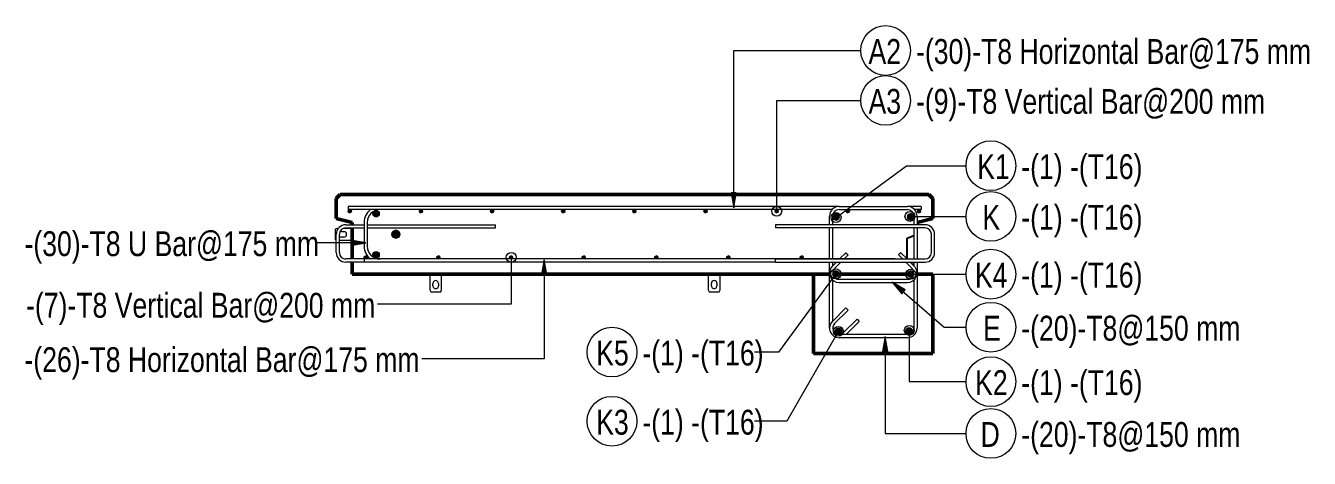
# Model space of a CAD drawing. Header units: millimetres. Extents: x -12508 to 11584, y -2169 to 13538.
# Drawn here: x 4952 to 8179, y 12450 to 13538 of the extents above; entities that cross this region are included whole.
import ezdxf

# ---------------------------------------------------------------- set-up
doc = ezdxf.new("R2010")
doc.units = ezdxf.units.MM
for name, color, linetype, lineweight in [('A-GENM', 13, 'Continuous', 18), ('A-WALL', 113, 'Continuous', 25), ('S-COLS', 52, 'Continuous', 18), ('S-RBAR', 171, 'Continuous', 18), ('S-RBAR-IDEN', 171, 'Continuous', 9)]:
    doc.layers.add(name, color=color, linetype=linetype, lineweight=lineweight)
doc.styles.add('Nirmala UI Semilight_2', font='NirmalaS.ttf', dxfattribs={"width": 0.8, "height": 62.5})

# ---------------------------------------------------------------- blocks, each defined once
blk = doc.blocks.new('RR spread anchor face based - RR-SA-1_4-160-1726851-Elevation Top 2')
at = {"layer": 'A-GENM'}
for p, q in [((-9650.6, 12913.7), (-9650.6, 12873.7)), ((-9620.6, 12873.7), (-9620.6, 12913.7)), ((-9642.6, 12884.2), (-9642.6, 12890.2)), ((-9628.6, 12890.2), (-9628.6, 12884.2)), ((-9650.6, 12873.7), (-9648.1, 12868.7)), ((-9648.1, 12868.7), (-9623.1, 12868.7)), ((-9623.1, 12868.7), (-9620.6, 12873.7))]:
    blk.add_line(p, q, dxfattribs=at)
for centre, start, end in [((-9635.6, 12890.2), 0.0013, 180.0013), ((-9635.6, 12884.2), 180.0013, 0.0013)]:
    blk.add_arc(centre, 7, start, end, dxfattribs=at)
blk = doc.blocks.new('RR spread anchor face based - RR-SA-2_5-250-2997505-Elevation Top 2')
at = {"layer": 'A-GENM'}
for p, q in [((-9883.1, 13028.7), (-9888.1, 13026.2)), ((-9888.1, 13026.2), (-9888.1, 13001.2)), ((-9880.1, 13028.7), (-9883.1, 13028.7)), ((-9872.6, 13020.7), (-9866.6, 13020.7)), ((-9866.6, 13006.7), (-9872.6, 13006.7)), ((-9845.6, 13028.7), (-9866.8, 13028.7)), ((-9888.1, 13001.2), (-9885.6, 12999.9)), ((-9877.6, 12998.7), (-9845.6, 12998.7))]:
    blk.add_line(p, q, dxfattribs=at)
for centre, start, end in [((-9872.6, 13013.7), 225.0013, 270.0013), ((-9872.6, 13013.7), 90.0013, 120.0013), ((-9866.6, 13013.7), 270.0013, 90.0013)]:
    blk.add_arc(centre, 7, start, end, dxfattribs=at)
blk = doc.blocks.new('M_Rebar Tag_rfa MARK - DOT 1 MM-794228-Elevation Top 2')
at = {"layer": 'S-RBAR-IDEN'}
blk.add_circle((-8240, 13186.3), 62.5, dxfattribs=at)
blk = doc.blocks.new('M_Rebar Tag_rfa Dimension - ARROW-793927-Elevation Top 2')
at = {"layer": 'S-RBAR-IDEN'}
blk.add_circle((-8240, 12780), 62.5, dxfattribs=at)
blk = doc.blocks.new('M_Rebar Tag_rfa Dimension - DOT 1 MM-793933-Elevation Top 2')
at = {"layer": 'S-RBAR-IDEN'}
blk.add_circle((-8504.6, 13350.4), 62.5, dxfattribs=at)

msp = doc.modelspace()

# ---------------------------------------------------------------- hatches: boundary and pattern name
at = {"layer": 'S-RBAR'}
h = msp.add_hatch(color=256, dxfattribs=at)
edge = h.paths.add_edge_path()
edge.add_arc((5767.1, 13071.7), 4, 0, 360)
for points in [[(5765.9, 13067.9), (5770.4, 13069.3), (5770.4, 13074), (5765.9, 13075.5), (5763.1, 13071.7)], [(5829.9, 13058.5), (5836.8, 13058.5), (5841.2, 13063.9), (5839.6, 13070.7), (5833.4, 13073.7), (5827.1, 13070.7), (5825.6, 13063.9)], [(5944.8, 13067.9), (5949.2, 13069.3), (5949.2, 13074), (5944.8, 13075.5), (5942, 13071.7)], [(6123.6, 13067.9), (6128.1, 13069.3), (6128.1, 13074), (6123.6, 13075.5), (6120.9, 13071.7)], [(6302.5, 13067.9), (6307, 13069.3), (6307, 13074), (6302.5, 13075.5), (6299.7, 13071.7)], [(6481.4, 13067.9), (6485.8, 13069.3), (6485.8, 13074), (6481.4, 13075.5), (6478.6, 13071.7)], [(6660.2, 13067.9), (6664.7, 13069.3), (6664.7, 13074.1), (6660.2, 13075.5), (6657.5, 13071.7)], [(6839.1, 13067.9), (6843.6, 13069.4), (6843.6, 13074.1), (6839.1, 13075.5), (6836.3, 13071.7)], [(7018, 13067.9), (7022.4, 13069.4), (7022.4, 13074.1), (7018, 13075.5), (7015.2, 13071.7)], [(7196.8, 13067.9), (7201.3, 13069.4), (7201.3, 13074.1), (7196.8, 13075.5), (7194.1, 13071.7)], [(6990.2, 13049.4), (6996.1, 13053.1), (6996.9, 13060), (6992, 13064.9), (6985.1, 13064.2), (6981.4, 13058.3), (6983.7, 13051.7)], [(7179.6, 13050.1), (7184.5, 13055), (7183.7, 13061.9), (7177.8, 13065.6), (7171.3, 13063.3), (7169, 13056.7), (7172.7, 13050.8)], [(5883.1, 13003.7), (5890.2, 13006.6), (5893.1, 13013.7), (5890.2, 13020.8), (5883.1, 13023.7), (5876.1, 13020.8), (5873.1, 13013.7), (5876.1, 13006.6)], [(5808.4, 12951.9), (5811.1, 12955.7), (5808.4, 12959.5), (5803.9, 12958), (5803.9, 12953.3)], [(5829.9, 12954.7), (5836.8, 12954.7), (5841.2, 12960.2), (5839.6, 12966.9), (5833.4, 12969.9), (5827.1, 12966.9), (5825.6, 12960.2)], [(5991, 12951.9), (5993.8, 12955.7), (5991, 12959.5), (5986.6, 12958), (5986.6, 12953.3)], [(6173.7, 12951.9), (6176.5, 12955.7), (6173.7, 12959.5), (6169.2, 12958), (6169.2, 12953.3)], [(6356.4, 12951.9), (6359.1, 12955.7), (6356.4, 12959.5), (6351.9, 12958), (6351.9, 12953.3)], [(6539, 12951.9), (6541.8, 12955.7), (6539, 12959.5), (6534.6, 12958), (6534.6, 12953.3)], [(6720.1, 12951.9), (6722.9, 12955.7), (6720.1, 12959.5), (6715.7, 12958.1), (6715.7, 12953.3)], [(6904.4, 12951.9), (6907.1, 12955.7), (6904.4, 12959.5), (6899.9, 12958.1), (6899.9, 12953.4)], [(6989.2, 12905.7), (6995.5, 12908.7), (6997, 12915.5), (6992.7, 12920.9), (6985.7, 12920.9), (6981.4, 12915.5), (6983, 12908.7), (6988.4, 12906.1)], [(7173.5, 12906.5), (7180.5, 12906.5), (7184.8, 12911.9), (7183.3, 12918.7), (7177, 12921.7), (7170.8, 12918.7), (7169.2, 12911.9), (7173.2, 12906.9)], [(7169.8, 12763.3), (7176.7, 12763.7), (7180.7, 12769.4), (7178.8, 12776.1), (7172.3, 12778.7), (7166.3, 12775.3), (7165.1, 12768.5), (7168.4, 12764.9)], [(6995.6, 12761.9), (7001.9, 12764.8), (7003.5, 12771.6), (6999.2, 12777), (6992.3, 12777.1), (6987.9, 12771.7), (6989.5, 12764.9)]]:
    msp.add_hatch(color=256, dxfattribs=at).paths.add_polyline_path(points)
h = msp.add_hatch(color=256, dxfattribs=at)
edge = h.paths.add_edge_path()
edge.add_arc((5833.4, 13065.7), 8, 0, 360)
h = msp.add_hatch(color=256, dxfattribs=at)
edge = h.paths.add_edge_path()
edge.add_arc((5946, 13071.7), 4, 0, 360)
h = msp.add_hatch(color=256, dxfattribs=at)
edge = h.paths.add_edge_path()
edge.add_arc((6124.9, 13071.7), 4, 0, 360)
h = msp.add_hatch(color=256, dxfattribs=at)
edge = h.paths.add_edge_path()
edge.add_arc((6303.7, 13071.7), 4, 0, 360)
h = msp.add_hatch(color=256, dxfattribs=at)
edge = h.paths.add_edge_path()
edge.add_arc((6482.6, 13071.7), 4, 0, 360)
h = msp.add_hatch(color=256, dxfattribs=at)
edge = h.paths.add_edge_path()
edge.add_arc((6661.5, 13071.7), 4, 0, 360)
h = msp.add_hatch(color=256, dxfattribs=at)
edge = h.paths.add_edge_path()
edge.add_arc((6840.3, 13071.7), 4, 0, 360)
h = msp.add_hatch(color=256, dxfattribs=at)
edge = h.paths.add_edge_path()
edge.add_arc((7019.2, 13071.7), 4, 0, 360)
h = msp.add_hatch(color=256, dxfattribs=at)
edge = h.paths.add_edge_path()
edge.add_arc((7198.1, 13071.7), 4, 0, 360)
h = msp.add_hatch(color=256, dxfattribs=at)
edge = h.paths.add_edge_path()
edge.add_arc((6989.3, 13057.4), 8, 0, 360)
h = msp.add_hatch(color=256, dxfattribs=at)
edge = h.paths.add_edge_path()
edge.add_arc((7176.9, 13057.6), 8, 0, 360)
h = msp.add_hatch(color=256, dxfattribs=at)
edge = h.paths.add_edge_path()
edge.add_arc((5883.1, 13013.7), 10, 0, 360)
h = msp.add_hatch(color=256, dxfattribs=at)
edge = h.paths.add_edge_path()
edge.add_arc((5807.1, 12955.7), 4, 0, 360)
h = msp.add_hatch(color=256, dxfattribs=at)
edge = h.paths.add_edge_path()
edge.add_arc((5833.4, 12961.9), 8, 0, 360)
h = msp.add_hatch(color=256, dxfattribs=at)
edge = h.paths.add_edge_path()
edge.add_arc((5989.8, 12955.7), 4, 0, 360)
h = msp.add_hatch(color=256, dxfattribs=at)
edge = h.paths.add_edge_path()
edge.add_arc((6172.5, 12955.7), 4, 0, 360)
h = msp.add_hatch(color=256, dxfattribs=at)
edge = h.paths.add_edge_path()
edge.add_arc((6355.1, 12955.7), 4, 0, 360)
h = msp.add_hatch(color=256, dxfattribs=at)
edge = h.paths.add_edge_path()
edge.add_arc((6537.8, 12955.7), 4, 0, 360)
h = msp.add_hatch(color=256, dxfattribs=at)
edge = h.paths.add_edge_path()
edge.add_arc((6718.9, 12955.7), 4, 0, 360)
h = msp.add_hatch(color=256, dxfattribs=at)
edge = h.paths.add_edge_path()
edge.add_arc((6903.1, 12955.7), 4, 0, 360)
h = msp.add_hatch(color=256, dxfattribs=at)
edge = h.paths.add_edge_path()
edge.add_arc((6989.2, 12913.7), 8, 0, 360)
h = msp.add_hatch(color=256, dxfattribs=at)
edge = h.paths.add_edge_path()
edge.add_arc((7177, 12913.7), 8, 0, 360)
h = msp.add_hatch(color=256, dxfattribs=at)
edge = h.paths.add_edge_path()
edge.add_arc((7172.8, 12770.7), 8, 0, 360)
h = msp.add_hatch(color=256, dxfattribs=at)
edge = h.paths.add_edge_path()
edge.add_arc((6995.7, 12769.9), 8, 0, 360)
at = {"layer": 'S-RBAR-IDEN'}
for points in [[(6732.2, 13080.6), (6738.8, 13118.1), (6725.6, 13118.1)], [(5807.7, 12992.5), (5770.2, 12999.2), (5770.2, 12985.9)], [(6255.7, 12949.8), (6249.1, 12912.3), (6262.4, 12912.3)], [(7130.7, 12893.6), (7154.6, 12864), (7163.3, 12874)], [(7113, 12756.6), (7106.4, 12719.1), (7119.6, 12719.1)]]:
    msp.add_hatch(color=256, dxfattribs=at).paths.add_polyline_path(points)

# ---------------------------------------------------------------- linework, layer by layer
at = {"layer": 'A-WALL', "lineweight": 50}
for p, q in [((5743.1, 13113.7), (5733.1, 13103.7)), ((5733.1, 13103.7), (5733.1, 13053.7)), ((7223.1, 13113.7), (5743.1, 13113.7)), ((7233.1, 13103.7), (7223.1, 13113.7)), ((7233.1, 13053.7), (7233.1, 13103.7)), ((5733.1, 13053.7), (5773.1, 13043.7)), ((5773.1, 13043.7), (5773.1, 13037.7)), ((7193.1, 13043.7), (7233.1, 13053.7)), ((5773.1, 13029.7), (5773.1, 12951.6)), ((5773.1, 12943.6), (5773.1, 12913.7)), ((6973.1, 12913.7), (5773.1, 12913.7)), ((6933.1, 12913.7), (6933.1, 12713.7)), ((7184.8, 12913.7), (6981.5, 12913.7)), ((7233.1, 12913.7), (7193.1, 12913.7)), ((7233.1, 12713.7), (7233.1, 12913.7)), ((6933.1, 12713.7), (7233.1, 12713.7))]:
    msp.add_line(p, q, dxfattribs=at)
at = {"layer": 'A-WALL'}
for p, q in [((7168.1, 13003.7), (7185.1, 13010.5)), ((7168.1, 12951.6), (7168.1, 13003.7)), ((7185.1, 12936.9), (7181, 12938.6))]:
    msp.add_line(p, q, dxfattribs=at)
at = {"layer": 'S-COLS'}
for p, q in [((7185.1, 13010.5), (7168.1, 13003.7)), ((7168.1, 13003.7), (7168.1, 12951.6)), ((6973.1, 12913.7), (6933.1, 12913.7)), ((7184.8, 12913.7), (6981.5, 12913.7)), ((7181, 12938.6), (7185.1, 12936.9))]:
    msp.add_line(p, q, dxfattribs=at)
at = {"layer": 'S-COLS', "lineweight": 50}
for p, q in [((6933.1, 12913.7), (6933.1, 12713.7)), ((7233.1, 12913.7), (7193.1, 12913.7)), ((7233.1, 12713.7), (7233.1, 12913.7)), ((6933.1, 12713.7), (7233.1, 12713.7))]:
    msp.add_line(p, q, dxfattribs=at)
at = {"layer": 'S-RBAR'}
for p, q in [((6997.1, 13083.7), (5763.1, 13083.7)), ((5763.1, 13083.7), (5763.1, 13075.7)), ((6979.4, 13075.7), (5763.1, 13075.7)), ((5765.9, 13075.5), (5763.1, 13071.7)), ((5763.1, 13071.7), (5765.9, 13067.9)), ((5770.4, 13074), (5765.9, 13075.5)), ((5765.9, 13067.9), (5770.4, 13069.3)), ((5770.4, 13069.3), (5770.4, 13074)), ((5827.1, 13070.7), (5825.6, 13063.9)), ((5833.4, 13073.7), (5827.1, 13070.7)), ((5839.6, 13070.7), (5833.4, 13073.7)), ((5841.2, 13063.9), (5839.6, 13070.7)), ((5944.8, 13075.5), (5942, 13071.7)), ((5942, 13071.7), (5944.8, 13067.9)), ((5949.2, 13074), (5944.8, 13075.5)), ((5944.8, 13067.9), (5949.2, 13069.3)), ((5949.2, 13069.3), (5949.2, 13074)), ((6123.6, 13075.5), (6120.9, 13071.7)), ((6120.9, 13071.7), (6123.6, 13067.9)), ((6128.1, 13074), (6123.6, 13075.5)), ((6123.6, 13067.9), (6128.1, 13069.3)), ((6128.1, 13069.3), (6128.1, 13074)), ((6302.5, 13075.5), (6299.7, 13071.7)), ((6299.7, 13071.7), (6302.5, 13067.9)), ((6307, 13074), (6302.5, 13075.5)), ((6302.5, 13067.9), (6307, 13069.3)), ((6307, 13069.3), (6307, 13074)), ((6481.4, 13075.5), (6478.6, 13071.7)), ((6478.6, 13071.7), (6481.4, 13067.9)), ((6485.8, 13074), (6481.4, 13075.5)), ((6481.4, 13067.9), (6485.8, 13069.3)), ((6485.8, 13069.3), (6485.8, 13074)), ((6660.2, 13075.5), (6657.5, 13071.7)), ((6657.5, 13071.7), (6660.2, 13067.9)), ((6664.7, 13074.1), (6660.2, 13075.5)), ((6660.2, 13067.9), (6664.7, 13069.3)), ((6664.7, 13069.3), (6664.7, 13074.1)), ((6839.1, 13075.5), (6836.3, 13071.7)), ((6836.3, 13071.7), (6839.1, 13067.9)), ((6843.6, 13074.1), (6839.1, 13075.5)), ((6839.1, 13067.9), (6843.6, 13069.4)), ((6843.6, 13069.4), (6843.6, 13074.1)), ((6997.1, 13083.7), (7169.1, 13083.7)), ((6997.1, 13075.7), (7169.1, 13075.7)), ((7018, 13075.5), (7015.2, 13071.7)), ((7015.2, 13071.7), (7018, 13067.9)), ((7022.4, 13074.1), (7018, 13075.5)), ((7018, 13067.9), (7022.4, 13069.4)), ((7022.4, 13069.4), (7022.4, 13074.1)), ((7203.1, 13083.7), (7169.1, 13083.7)), ((7203.1, 13075.7), (7186.8, 13075.7)), ((7196.8, 13075.5), (7194.1, 13071.7)), ((7194.1, 13071.7), (7196.8, 13067.9)), ((7201.3, 13074.1), (7196.8, 13075.5)), ((7196.8, 13067.9), (7201.3, 13069.4)), ((7201.3, 13069.4), (7201.3, 13074.1)), ((7203.1, 13083.7), (7203.1, 13075.7)), ((5757.1, 13037.7), (5803.1, 13037.7)), ((5803.1, 13043.7), (5803.1, 12983.7)), ((5811.1, 13043.7), (5811.1, 12983.7)), ((5811.1, 13037.7), (6133.1, 13037.7)), ((5825.6, 13063.9), (5829.9, 13058.5)), ((5829.9, 13058.5), (5836.8, 13058.5)), ((5836.8, 13058.5), (5841.2, 13063.9)), ((6133.1, 13029.7), (6133.1, 13037.7)), ((7213.1, 13037.7), (6837.1, 13037.7)), ((6837.1, 13037.7), (6837.1, 13029.7)), ((6973.1, 13037.7), (6973.1, 13059.7)), ((6981.1, 13037.7), (6981.1, 13059.7)), ((6985.1, 13064.2), (6981.4, 13058.3)), ((6981.4, 13058.3), (6983.7, 13051.7)), ((6983.7, 13051.7), (6990.2, 13049.4)), ((6992, 13064.9), (6985.1, 13064.2)), ((6990.2, 13049.4), (6996.1, 13053.1)), ((6996.9, 13060), (6992, 13064.9)), ((6996.1, 13053.1), (6996.9, 13060)), ((7171.3, 13063.3), (7169, 13056.7)), ((7169, 13056.7), (7172.7, 13050.8)), ((7177.8, 13065.6), (7171.3, 13063.3)), ((7172.7, 13050.8), (7179.6, 13050.1)), ((7183.7, 13061.9), (7177.8, 13065.6)), ((7179.6, 13050.1), (7184.5, 13055)), ((7184.5, 13055), (7183.7, 13061.9)), ((7185.1, 13059.7), (7185.1, 13037.7)), ((7193.1, 13059.7), (7193.1, 13037.7)), ((5733.1, 12967.6), (5733.1, 13013.7)), ((5741.1, 12967.6), (5741.1, 13013.7)), ((5757.1, 13029.7), (5803.1, 13029.7)), ((5811.1, 13029.7), (6133.1, 13029.7)), ((5876.1, 13020.8), (5873.1, 13013.7)), ((5873.1, 13013.7), (5876.1, 13006.6)), ((5883.1, 13023.7), (5876.1, 13020.8)), ((5876.1, 13006.6), (5883.1, 13003.7)), ((5890.2, 13020.8), (5883.1, 13023.7)), ((5883.1, 13003.7), (5890.2, 13006.6)), ((5893.1, 13013.7), (5890.2, 13020.8)), ((5890.2, 13006.6), (5893.1, 13013.7)), ((7213.1, 13029.7), (6837.1, 13029.7)), ((6973.1, 12951.7), (6973.1, 13029.7)), ((6981.1, 12951.7), (6981.1, 13029.7)), ((7185.1, 13029.7), (7185.1, 12951.6)), ((7193.1, 13029.7), (7193.1, 12951.6)), ((7229.1, 12967.6), (7229.1, 13013.7)), ((7237.1, 12967.6), (7237.1, 13013.7)), ((5803.1, 12951.6), (5757.1, 12951.6)), ((6133.1, 12943.6), (5757.1, 12943.6)), ((7137.9, 12951.7), (5803.1, 12951.7)), ((5803.1, 12951.7), (5803.1, 12943.7)), ((6837.1, 12943.7), (5803.1, 12943.7)), ((5808.4, 12959.5), (5803.9, 12958)), ((5803.9, 12958), (5803.9, 12953.3)), ((5803.9, 12953.3), (5808.4, 12951.9)), ((5811.1, 12955.7), (5808.4, 12959.5)), ((5808.4, 12951.9), (5811.1, 12955.7)), ((5827.1, 12966.9), (5825.6, 12960.2)), ((5825.6, 12960.2), (5829.9, 12954.7)), ((5833.4, 12969.9), (5827.1, 12966.9)), ((5829.9, 12954.7), (5836.8, 12954.7)), ((5839.6, 12966.9), (5833.4, 12969.9)), ((5836.8, 12954.7), (5841.2, 12960.2)), ((5841.2, 12960.2), (5839.6, 12966.9)), ((5991, 12959.5), (5986.6, 12958)), ((5986.6, 12958), (5986.6, 12953.3)), ((5986.6, 12953.3), (5991, 12951.9)), ((5993.8, 12955.7), (5991, 12959.5)), ((5991, 12951.9), (5993.8, 12955.7)), ((6173.7, 12959.5), (6169.2, 12958)), ((6169.2, 12958), (6169.2, 12953.3)), ((6169.2, 12953.3), (6173.7, 12951.9)), ((6176.5, 12955.7), (6173.7, 12959.5)), ((6173.7, 12951.9), (6176.5, 12955.7)), ((6356.4, 12959.5), (6351.9, 12958)), ((6351.9, 12958), (6351.9, 12953.3)), ((6351.9, 12953.3), (6356.4, 12951.9)), ((6359.1, 12955.7), (6356.4, 12959.5)), ((6356.4, 12951.9), (6359.1, 12955.7)), ((6539, 12959.5), (6534.6, 12958)), ((6534.6, 12958), (6534.6, 12953.3)), ((6534.6, 12953.3), (6539, 12951.9)), ((6541.8, 12955.7), (6539, 12959.5)), ((6539, 12951.9), (6541.8, 12955.7)), ((6720.1, 12959.5), (6715.7, 12958.1)), ((6715.7, 12958.1), (6715.7, 12953.3)), ((6715.7, 12953.3), (6720.1, 12951.9)), ((6722.9, 12955.7), (6720.1, 12959.5)), ((6720.1, 12951.9), (6722.9, 12955.7)), ((6837.1, 12951.6), (7213.1, 12951.6)), ((6837.1, 12943.6), (6837.1, 12951.6)), ((6837.1, 12943.6), (7213.1, 12943.6)), ((6904.4, 12959.5), (6899.9, 12958.1)), ((6899.9, 12958.1), (6899.9, 12953.4)), ((6899.9, 12953.4), (6904.4, 12951.9)), ((6907.1, 12955.7), (6904.4, 12959.5)), ((6904.4, 12951.9), (6907.1, 12955.7)), ((6973.1, 12777.7), (6973.1, 12943.6)), ((6990.3, 12943.6), (6980.2, 12933.5)), ((6981.1, 12934.4), (6981.1, 12943.6)), ((7001.6, 12943.6), (6985.8, 12927.8)), ((7014.1, 12967.4), (6998.4, 12951.7)), ((7019.7, 12961.8), (7009.7, 12951.7)), ((7014.1, 12967.4), (7019.7, 12961.8)), ((7152.2, 12967.4), (7146.5, 12961.8)), ((7156.7, 12951.6), (7146.5, 12961.8)), ((7168, 12951.6), (7152.2, 12967.4)), ((7180.4, 12927.8), (7164.7, 12943.6)), ((7186.1, 12933.5), (7176, 12943.6)), ((7185.1, 12943.6), (7185.1, 12934.4)), ((7193.1, 12943.6), (7193.1, 12777.7)), ((6985.7, 12920.9), (6981.4, 12915.5)), ((6981.4, 12915.5), (6983, 12908.7)), ((6983, 12908.7), (6988.4, 12906.1)), ((6992.7, 12920.9), (6985.7, 12920.9)), ((6989.2, 12905.7), (6995.5, 12908.7)), ((6997, 12915.5), (6992.7, 12920.9)), ((6995.5, 12908.7), (6997, 12915.5)), ((7170.8, 12918.7), (7169.2, 12911.9)), ((7169.2, 12911.9), (7173.2, 12906.9)), ((7177, 12921.7), (7170.8, 12918.7)), ((7183.3, 12918.7), (7177, 12921.7)), ((7180.5, 12906.5), (7184.8, 12911.9)), ((7184.8, 12911.9), (7183.3, 12918.7)), ((6981.1, 12795.6), (6981.1, 12898.8)), ((6988.4, 12906.1), (6989.2, 12905.7)), ((6997.1, 12900.5), (7169.1, 12900.5)), ((6997.1, 12892.5), (7169.1, 12892.5)), ((7173.2, 12906.9), (7173.5, 12906.5)), ((7173.5, 12906.5), (7180.5, 12906.5)), ((7185.1, 12898.8), (7185.1, 12777.7)), ((6980.2, 12794.7), (7014.1, 12828.6)), ((6985.8, 12789), (7019.8, 12823)), ((7019.8, 12823), (7014.1, 12828.6)), ((7042.4, 12800.3), (7008.4, 12766.4)), ((7048, 12794.7), (7015.1, 12761.7)), ((7042.4, 12800.3), (7048, 12794.7)), ((7172.3, 12778.7), (7166.3, 12775.3)), ((7178.8, 12776.1), (7172.3, 12778.7)), ((6992.3, 12777.1), (6987.9, 12771.7)), ((6987.9, 12771.7), (6989.5, 12764.9)), ((6989.5, 12764.9), (6995.6, 12761.9)), ((6999.2, 12777), (6992.3, 12777.1)), ((6995.6, 12761.9), (7001.9, 12764.8)), ((7169.1, 12761.7), (6997.1, 12761.7)), ((7169.1, 12753.7), (6997.1, 12753.7)), ((7003.5, 12771.6), (6999.2, 12777)), ((7001.9, 12764.8), (7003.5, 12771.6)), ((7166.3, 12775.3), (7165.1, 12768.5)), ((7165.1, 12768.5), (7168.4, 12764.9)), ((7168.4, 12764.9), (7169.8, 12763.3)), ((7169.8, 12763.3), (7176.7, 12763.7)), ((7176.7, 12763.7), (7180.7, 12769.4)), ((7180.7, 12769.4), (7178.8, 12776.1))]:
    msp.add_line(p, q, dxfattribs=at)
for centre, radius in [((5767.1, 13071.7), 4), ((5833.4, 13065.7), 8), ((5946, 13071.7), 4), ((6124.9, 13071.7), 4), ((6303.7, 13071.7), 4), ((6482.6, 13071.7), 4), ((6661.5, 13071.7), 4), ((6840.3, 13071.7), 4), ((7019.2, 13071.7), 4), ((7198.1, 13071.7), 4), ((6989.3, 13057.4), 8), ((7176.9, 13057.6), 8), ((5883.1, 13013.7), 10), ((5807.1, 12955.7), 4), ((5833.4, 12961.9), 8), ((5989.8, 12955.7), 4), ((6172.5, 12955.7), 4), ((6355.1, 12955.7), 4), ((6537.8, 12955.7), 4), ((6718.9, 12955.7), 4), ((6903.1, 12955.7), 4), ((6989.2, 12913.7), 8), ((7177, 12913.7), 8), ((7172.8, 12770.7), 8), ((6995.7, 12769.9), 8)]:
    msp.add_circle(centre, radius, dxfattribs=at)
for centre, radius, start, end in [((5843.1, 13043.7), 40, 126.2325, 180.0007), ((5843.1, 13043.7), 32, 90.0007, 180.0007), ((6997.1, 13059.7), 24, 90.0007, 180.0007), ((6997.1, 13059.7), 16, 90.0007, 180.0007), ((7169.1, 13059.7), 24, 0.0007, 90.0007), ((7169.1, 13059.7), 16, 0.0007, 90.0007), ((5757.1, 13013.7), 24, 90.0007, 180.0007), ((7213.1, 13013.7), 24, 0.0007, 90.0007), ((5757.1, 13013.7), 16, 90.0007, 180.0007), ((7213.1, 13013.7), 16, 0.0007, 90.0007), ((5843.1, 12983.7), 40, 180.0007, 233.7682), ((5843.1, 12983.7), 32, 180.0007, 269.9979), ((5757.1, 12967.6), 24, 180.0007, 270.0007), ((5757.1, 12967.6), 16, 180.0007, 270.0007), ((7213.1, 12967.6), 16, 270.0007, 0.0007), ((7213.1, 12967.6), 24, 270.0007, 0.0007), ((6997.1, 12916.5), 24, 135.0007, 270.0007), ((6997.1, 12916.5), 16, 135.0007, 270.0007), ((7169.1, 12916.5), 24, 270.0007, 45.0007), ((7169.1, 12916.5), 16, 270.0007, 45.0007), ((6997.1, 12777.7), 24, 135.0007, 270.0007), ((6997.1, 12777.7), 16, 135.0007, 270.0007), ((6997.1, 12777.7), 16, 270.0007, 315.0007), ((7169.1, 12777.7), 16, 270.0007, 0.0007), ((7169.1, 12777.7), 24, 270.0007, 0.0007)]:
    msp.add_arc(centre, radius, start, end, dxfattribs=at)
at = {"layer": 'S-RBAR-IDEN'}
for p, q in [((6732.2, 13475.9), (7051.6, 13475.9)), ((6732.2, 13080.6), (6732.2, 13475.9)), ((6840.4, 13350.4), (7051.6, 13350.4)), ((6840.4, 13071.6), (6840.4, 13350.4)), ((6989.5, 13055.9), (7166.5, 13186.3)), ((7166.5, 13186.3), (7316.2, 13186.3)), ((6738.8, 13118.1), (6725.6, 13118.1)), ((6725.6, 13118.1), (6732.2, 13080.6)), ((6732.2, 13080.6), (6738.8, 13118.1)), ((7175.2, 13058.8), (7316.2, 13058.8)), ((5807.7, 12992.5), (5682.5, 12992.5)), ((5807.7, 12992.5), (5770.2, 12999.2)), ((5770.2, 12999.2), (5770.2, 12985.9)), ((5770.2, 12985.9), (5807.7, 12992.5)), ((6172.9, 12955.7), (6172.9, 12837.7)), ((6255.7, 12949.8), (6249.1, 12912.3)), ((6262.4, 12912.3), (6255.7, 12949.8)), ((6255.7, 12949.8), (6255.7, 12700.9)), ((6249.1, 12912.3), (6262.4, 12912.3)), ((6988.9, 12914.1), (6844.9, 12717.5)), ((7177.4, 12913.4), (7316.2, 12913.4)), ((7130.7, 12893.6), (7154.6, 12864)), ((7163.3, 12874), (7130.7, 12893.6)), ((7130.7, 12893.6), (7261.3, 12780)), ((7154.6, 12864), (7163.3, 12874)), ((6172.9, 12837.7), (5837.2, 12837.7)), ((7261.3, 12780), (7316.2, 12780)), ((6995.4, 12769.7), (6865.6, 12543.6)), ((7113, 12756.6), (7106.4, 12719.1)), ((7119.6, 12719.1), (7113, 12756.6)), ((7113, 12756.6), (7113, 12512.8)), ((7173.6, 12772.1), (7173.6, 12643.2)), ((6844.9, 12717.5), (6784.5, 12717.5)), ((7106.4, 12719.1), (7119.6, 12719.1)), ((6255.7, 12700.9), (5948.2, 12700.9)), ((7173.6, 12643.2), (7316.2, 12643.2)), ((6865.6, 12543.6), (6784.5, 12543.6)), ((7113, 12512.8), (7316.2, 12512.8))]:
    msp.add_line(p, q, dxfattribs=at)
for centre in [(6840.4, 13071.6), (6989.5, 13055.9), (7175.2, 13058.8), (6172.9, 12955.7), (6988.9, 12914.1), (7177.4, 12913.4), (6995.4, 12769.7), (7173.6, 12772.1)]:
    msp.add_circle(centre, 12.5, dxfattribs=at)

# ---------------------------------------------------------------- block references
at = {"layer": 'A-GENM'}
for name, p in [('RR spread anchor face based - RR-SA-2_5-250-2997505-Elevation Top 2', (15618.7, 0)), ('RR spread anchor face based - RR-SA-1_4-160-1726851-Elevation Top 2', (15618.7, 0)), ('RR spread anchor face based - RR-SA-1_4-160-1726851-Elevation Top 2', (16318.7, 0))]:
    msp.add_blockref(name, p, dxfattribs=at)
at = {"layer": 'S-RBAR-IDEN'}
for name, p in [('M_Rebar Tag_rfa Dimension - ARROW-793927-Elevation Top 2', (15354.1, 695.9)), ('M_Rebar Tag_rfa Dimension - DOT 1 MM-793933-Elevation Top 2', (15618.7, 0)), ('M_Rebar Tag_rfa MARK - DOT 1 MM-794228-Elevation Top 2', (15618.7, 0)), ('M_Rebar Tag_rfa MARK - DOT 1 MM-794228-Elevation Top 2', (15618.7, -127.5)), ('M_Rebar Tag_rfa MARK - DOT 1 MM-794228-Elevation Top 2', (15618.7, -272.9)), ('M_Rebar Tag_rfa Dimension - ARROW-793927-Elevation Top 2', (15618.7, 0)), ('M_Rebar Tag_rfa MARK - DOT 1 MM-794228-Elevation Top 2', (14666.3, -468.8)), ('M_Rebar Tag_rfa MARK - DOT 1 MM-794228-Elevation Top 2', (15618.7, -543.2)), ('M_Rebar Tag_rfa MARK - DOT 1 MM-794228-Elevation Top 2', (14666.3, -642.7)), ('M_Rebar Tag_rfa Dimension - ARROW-793927-Elevation Top 2', (15618.7, -267.2))]:
    msp.add_blockref(name, p, dxfattribs=at)

# ---------------------------------------------------------------- texts
at = {"layer": 'S-RBAR-IDEN', "char_height": 62.5, "attachment_point": 1, "style": 'Nirmala UI Semilight_2'}
for s, insert, width in [('A2', (7071.1, 13504.7), 99.409), ('-(30)-T8 Horizontal Bar@175 mm', (7190.5, 13504.7), 1208.945), ('A3', (7071.1, 13379.2), 99.409), ('-(9)-T8 Vertical Bar@200 mm', (7190.5, 13379.2), 1071.054), ('K1', (7344.3, 13215.1), 78.565), ('-(1) -(T16)', (7455.1, 13215.1), 339.915), ('K', (7357.5, 13087.6), 46.498), ('-(1) -(T16)', (7455.1, 13087.6), 339.915), ('-(30)-T8 U Bar@175 mm', (4949.5, 13021.3), 886.666), ('K4', (7338.4, 12942.2), 92.996), ('-(1) -(T16)', (7455.1, 12942.2), 339.915), ('-(7)-T8 Vertical Bar@200 mm', (4953.4, 12866.5), 1069.451), ('-(20)-T8@150 mm', (7455.1, 12808.8), 663.797), ('E', (7358.9, 12808.8), 43.291), ('K5', (6386.6, 12746.3), 91.392), ('-(1) -(T16)', (6502.7, 12746.3), 339.915), ('-(26)-T8 Horizontal Bar@175 mm', (4949.4, 12729.7), 1208.945), ('K2', (7339, 12672), 91.392), ('-(1) -(T16)', (7455.1, 12672), 339.915), ('K3', (6386.6, 12572.4), 91.392), ('-(1) -(T16)', (6502.7, 12572.4), 339.915), ('D', (7352.9, 12541.6), 57.721), ('-(20)-T8@150 mm', (7455.1, 12541.6), 663.797)]:
    msp.add_mtext(s, dxfattribs=dict(at, insert=insert, width=width))

doc.saveas('drawing.dxf')
